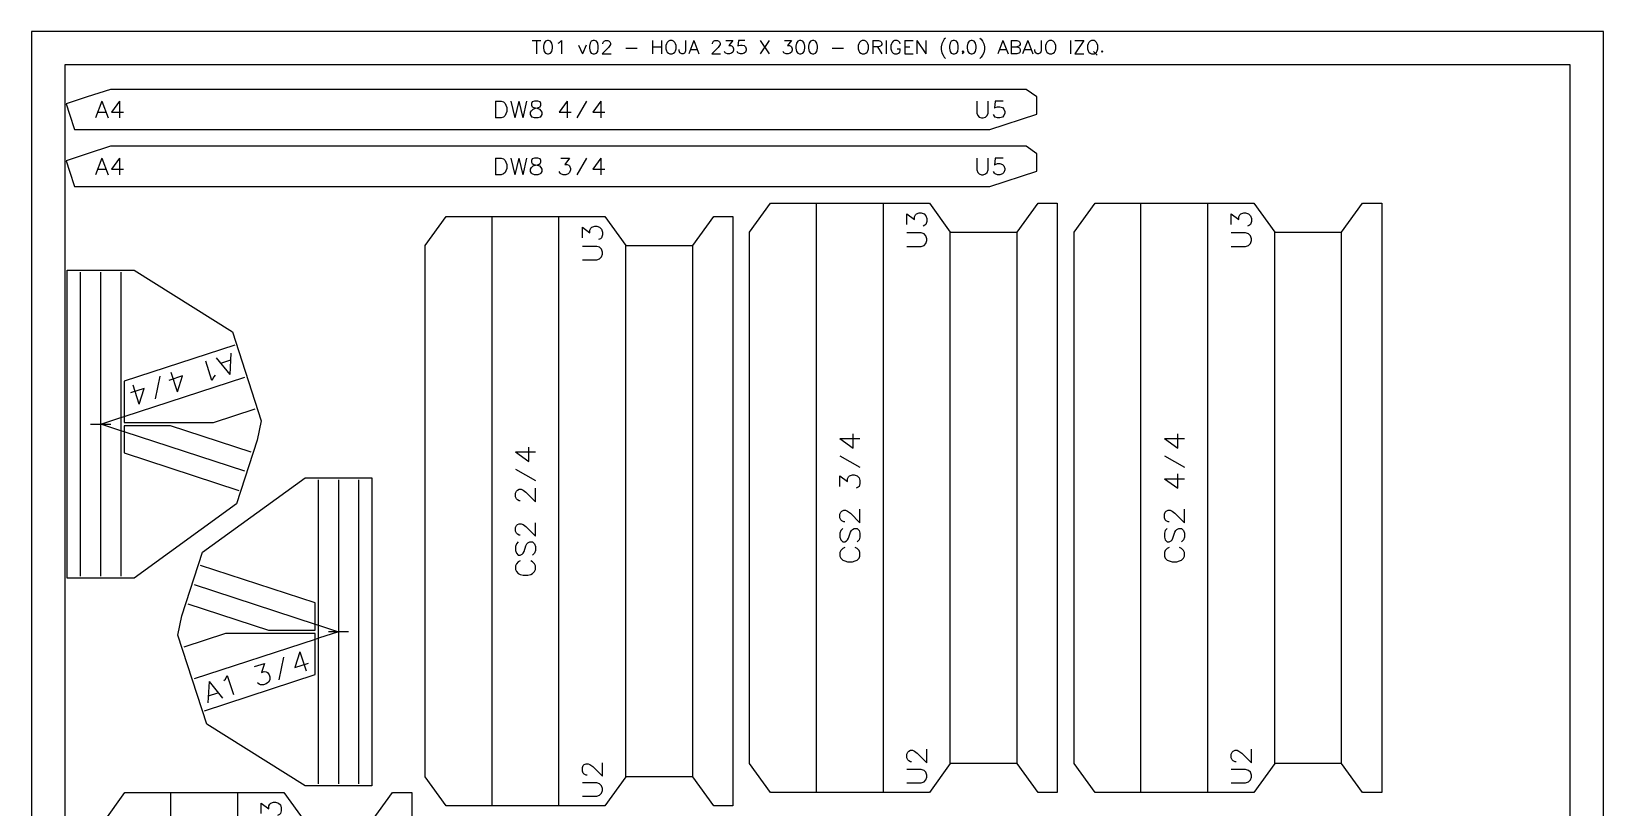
# Model space of a CAD drawing. Extents: x 0 to 235, y 0 to 300.
# Drawn here: x 0 to 235, y 184.1 to 300 of the extents above; entities that cross this region are included whole.
import ezdxf

# ---------------------------------------------------------------- set-up
doc = ezdxf.new("R2010")
doc.units = 0
for name, color, linetype in [('CORTE', 1, 'Continuous'), ('EJE', 4, 'Continuous'), ('PLIEGUE', 3, 'Continuous'), ('REFERENCIA', 8, 'Continuous'), ('ROTULO', 5, 'Continuous')]:
    doc.layers.add(name, color=color, linetype=linetype)

msp = doc.modelspace()

# ---------------------------------------------------------------- linework, layer by layer
at = {"layer": 'CORTE', "color": 1, "linetype": 'CONTINUOUS'}
for points in [[(6.4583, 285.35), (143.2763, 285.35), (150.2735, 287.6338), (150.2735, 287.6338), (150.2735, 289.1983), (150.2735, 290.2177), (150.2735, 290.2177), (148.7129, 291.35), (11.7946, 291.35), (8.3255, 290.2177), (8.3255, 290.2177), (5.2022, 289.1983), (5.2022, 289.1983), (5.7129, 287.6338)], [(6.4583, 276.85), (143.2763, 276.85), (150.2735, 279.1338), (150.2735, 279.1338), (150.2735, 280.6983), (150.2735, 281.7177), (150.2735, 281.7177), (148.7129, 282.85), (11.7946, 282.85), (8.3255, 281.7177), (8.3255, 281.7177), (5.2022, 280.6983), (5.2022, 280.6983), (5.7129, 279.1338)], [(107.35, 190.6672), (107.35, 270.0328), (110.4823, 274.35), (110.4823, 274.35), (117.35, 274.35), (127.35, 274.35), (134.2177, 274.35), (134.2177, 274.35), (137.35, 270.0328), (137.35, 270.0328), (147.35, 270.0328), (147.35, 270.0328), (150.4823, 274.35), (150.4823, 274.35), (153.35, 274.35), (153.35, 186.35), (150.4823, 186.35), (150.4823, 186.35), (147.35, 190.6672), (147.35, 190.6672), (137.35, 190.6672), (137.35, 190.6672), (134.2177, 186.35), (134.2177, 186.35), (127.35, 186.35), (117.35, 186.35), (110.4823, 186.35), (110.4823, 186.35)], [(155.85, 190.6672), (155.85, 270.0328), (158.9823, 274.35), (158.9823, 274.35), (165.85, 274.35), (175.85, 274.35), (182.7177, 274.35), (182.7177, 274.35), (185.85, 270.0328), (185.85, 270.0328), (195.85, 270.0328), (195.85, 270.0328), (198.9823, 274.35), (198.9823, 274.35), (201.85, 274.35), (201.85, 186.35), (198.9823, 186.35), (198.9823, 186.35), (195.85, 190.6672), (195.85, 190.6672), (185.85, 190.6672), (185.85, 190.6672), (182.7177, 186.35), (182.7177, 186.35), (175.85, 186.35), (165.85, 186.35), (158.9823, 186.35), (158.9823, 186.35)], [(58.85, 188.6672), (58.85, 268.0328), (61.9823, 272.35), (61.9823, 272.35), (68.85, 272.35), (78.85, 272.35), (85.7177, 272.35), (85.7177, 272.35), (88.85, 268.0328), (88.85, 268.0328), (98.85, 268.0328), (98.85, 268.0328), (101.9823, 272.35), (101.9823, 272.35), (104.85, 272.35), (104.85, 184.35), (101.9823, 184.35), (101.9823, 184.35), (98.85, 188.6672), (98.85, 188.6672), (88.85, 188.6672), (88.85, 188.6672), (85.7177, 184.35), (85.7177, 184.35), (78.85, 184.35), (68.85, 184.35), (61.9823, 184.35), (61.9823, 184.35)], [(5.35, 218.35), (5.35, 264.35), (15.35, 264.35), (30.05, 255.15), (34.35, 241.85), (33.75, 238.95), (30.65, 229.45), (15.35, 218.35)], [(50.8943, 233.35), (50.8943, 187.35), (40.8943, 187.35), (26.1943, 196.55), (21.8943, 209.85), (22.4943, 212.75), (25.5943, 222.25), (40.8943, 233.35)]]:
    msp.add_lwpolyline(points, close=True, dxfattribs=at)
for points in [[(10.85, 182.0328), (13.9823, 186.35), (13.9823, 186.35), (20.85, 186.35), (30.85, 186.35), (37.7177, 186.35), (37.7177, 186.35), (40.85, 182.0328)], [(50.85, 182.0328), (53.9823, 186.35), (53.9823, 186.35), (56.85, 186.35), (56.85, 98.35)]]:
    msp.add_lwpolyline(points, dxfattribs=at)
at = {"layer": 'EJE', "color": 4, "linetype": 'CONTINUOUS'}
for p, q in [((7.35, 218.65), (7.35, 264.05)), ((13.35, 264.05), (13.35, 242.3292)), ((13.85, 242.4924), (31.9202, 248.3903)), ((10.35, 241.35), (13.35, 242.3292)), ((13.35, 242.3292), (13.85, 242.4924)), ((13.35, 242.3292), (13.35, 240.3708)), ((8.85, 241.35), (10.35, 241.35)), ((13.35, 240.3708), (10.35, 241.35)), ((10.35, 241.35), (11.85, 241.35)), ((13.35, 240.3708), (13.35, 218.65)), ((13.85, 240.2076), (13.35, 240.3708)), ((31.9202, 234.3097), (13.85, 240.2076)), ((42.8943, 211.3292), (42.8943, 233.05)), ((48.8943, 233.05), (48.8943, 187.65)), ((24.324, 217.3903), (42.3943, 211.4924)), ((42.3943, 209.2076), (24.3241, 203.3097)), ((42.3943, 211.4924), (42.8943, 211.3292)), ((42.8943, 209.3708), (42.3943, 209.2076)), ((42.8943, 209.3708), (42.8943, 211.3292)), ((42.8943, 211.3292), (45.8943, 210.35)), ((45.8943, 210.35), (42.8943, 209.3708)), ((42.8943, 187.65), (42.8943, 209.3708)), ((45.8943, 210.35), (44.3943, 210.35)), ((47.3943, 210.35), (45.8943, 210.35))]:
    msp.add_line(p, q, dxfattribs=at)
for points in [[(10.35, 241.35), (10.35, 242.85), (10.35, 264.05)], [(30.382, 253.1478), (13.85, 247.7519), (13.85, 242.4924)], [(13.85, 242.4924), (13.85, 241.6), (27.2304, 241.6), (33.4583, 243.6327)], [(10.35, 218.65), (10.35, 239.85), (10.35, 241.35)], [(32.8509, 237.1617), (20.7846, 241.1), (13.85, 241.1), (13.85, 240.2076)], [(13.85, 240.2076), (13.85, 237.0519), (30.9896, 231.4577)], [(45.8943, 233.05), (45.8943, 211.85), (45.8943, 210.35)], [(42.3943, 211.4924), (42.3943, 214.6481), (25.2547, 220.2423)], [(23.3934, 214.5383), (35.4596, 210.6), (42.3943, 210.6), (42.3943, 211.4924)], [(42.3943, 209.2076), (42.3943, 210.1), (29.0138, 210.1), (22.7859, 208.0673)], [(25.8623, 198.5522), (42.3943, 203.9481), (42.3943, 209.2076)], [(45.8943, 210.35), (45.8943, 208.85), (45.8943, 187.65)]]:
    msp.add_lwpolyline(points, dxfattribs=at)
at = {"layer": 'PLIEGUE', "color": 3, "linetype": 'CONTINUOUS'}
for p, q in [((117.35, 186.35), (117.35, 274.35)), ((127.35, 186.35), (127.35, 274.35)), ((165.85, 186.35), (165.85, 274.35)), ((175.85, 186.35), (175.85, 274.35)), ((68.85, 184.35), (68.85, 272.35)), ((78.85, 184.35), (78.85, 272.35)), ((88.85, 188.6672), (88.85, 268.0328)), ((98.85, 188.6672), (98.85, 268.0328)), ((137.35, 190.6672), (137.35, 270.0328)), ((147.35, 190.6672), (147.35, 270.0328)), ((185.85, 190.6672), (185.85, 270.0328)), ((195.85, 190.6672), (195.85, 270.0328)), ((20.85, 98.35), (20.85, 186.35)), ((30.85, 98.35), (30.85, 186.35))]:
    msp.add_line(p, q, dxfattribs=at)
at = {"layer": 'REFERENCIA', "color": 8, "linetype": 'CONTINUOUS'}
for p, q in [((74.8333, 298.6429), (76.1667, 298.6429)), ((75.5, 298.6429), (75.5, 296.6429)), ((92.8333, 298.6429), (92.8333, 296.6429)), ((94.1667, 298.6429), (94.1667, 296.6429)), ((99.0238, 298.6429), (98.2619, 296.6429)), ((99.0238, 298.6429), (99.7857, 296.6429)), ((108.9286, 298.6429), (110.2619, 296.6429)), ((110.2619, 298.6429), (108.9286, 296.6429)), ((125.7857, 298.6429), (125.7857, 296.6429)), ((127.7857, 298.6429), (127.7857, 296.6429)), ((130.5476, 298.6429), (130.5476, 296.6429)), ((130.5476, 298.6429), (131.7857, 298.6429)), ((132.3571, 298.6429), (132.3571, 296.6429)), ((132.3571, 298.6429), (133.6905, 296.6429)), ((133.6905, 298.6429), (133.6905, 296.6429)), ((145.2143, 298.6429), (144.4524, 296.6429)), ((145.2143, 298.6429), (145.9762, 296.6429)), ((146.4524, 298.6429), (146.4524, 296.6429)), ((148.9286, 298.6429), (148.1667, 296.6429)), ((148.9286, 298.6429), (149.6905, 296.6429)), ((155.3095, 298.6429), (155.3095, 296.6429)), ((157.3095, 298.6429), (155.9762, 296.6429)), ((155.9762, 298.6429), (157.3095, 298.6429)), ((81.7857, 297.9762), (82.3571, 296.6429)), ((82.9286, 297.9762), (82.3571, 296.6429)), ((88.8333, 297.5), (90.5476, 297.5)), ((92.8333, 297.6905), (94.1667, 297.6905)), ((98.5476, 297.3095), (99.5, 297.3095)), ((119.6905, 297.5), (121.4048, 297.5)), ((126.4524, 297.6905), (127.119, 296.6429)), ((129.4048, 297.4048), (129.881, 297.4048)), ((130.5476, 297.6905), (131.3095, 297.6905)), ((130.5476, 296.6429), (131.7857, 296.6429)), ((144.7381, 297.3095), (145.6905, 297.3095)), ((148.4524, 297.3095), (149.4048, 297.3095)), ((155.9762, 296.6429), (157.3095, 296.6429)), ((158.7381, 297.0238), (159.3095, 296.4524))]:
    msp.add_line(p, q, dxfattribs=at)
for points in [[(0, 0), (235, 0), (235, 300), (0, 300), (0, 0)], [(77.119, 298.6429), (76.8333, 298.5476), (76.6429, 298.2619), (76.5476, 297.7857), (76.5476, 297.5), (76.6429, 297.0238), (76.8333, 296.7381), (77.119, 296.6429), (77.3095, 296.6429), (77.5952, 296.7381), (77.7857, 297.0238), (77.881, 297.5), (77.881, 297.7857), (77.7857, 298.2619), (77.5952, 298.5476), (77.3095, 298.6429), (77.119, 298.6429)], [(78.7381, 298.2619), (78.9286, 298.3571), (79.2143, 298.6429), (79.2143, 296.6429)], [(83.9762, 298.6429), (83.6905, 298.5476), (83.5, 298.2619), (83.4048, 297.7857), (83.4048, 297.5), (83.5, 297.0238), (83.6905, 296.7381), (83.9762, 296.6429), (84.1667, 296.6429), (84.4524, 296.7381), (84.6429, 297.0238), (84.7381, 297.5), (84.7381, 297.7857), (84.6429, 298.2619), (84.4524, 298.5476), (84.1667, 298.6429), (83.9762, 298.6429)], [(85.4048, 298.1667), (85.4048, 298.2619), (85.5, 298.4524), (85.5952, 298.5476), (85.7857, 298.6429), (86.1667, 298.6429), (86.3571, 298.5476), (86.4524, 298.4524), (86.5476, 298.2619), (86.5476, 298.0714), (86.4524, 297.881), (86.2619, 297.5952), (85.3095, 296.6429), (86.6429, 296.6429)], [(95.4048, 298.6429), (95.2143, 298.5476), (95.0238, 298.3571), (94.9286, 298.1667), (94.8333, 297.881), (94.8333, 297.4048), (94.9286, 297.119), (95.0238, 296.9286), (95.2143, 296.7381), (95.4048, 296.6429), (95.7857, 296.6429), (95.9762, 296.7381), (96.1667, 296.9286), (96.2619, 297.119), (96.3571, 297.4048), (96.3571, 297.881), (96.2619, 298.1667), (96.1667, 298.3571), (95.9762, 298.5476), (95.7857, 298.6429), (95.4048, 298.6429)], [(97.7857, 298.6429), (97.7857, 297.119), (97.6905, 296.8333), (97.5952, 296.7381), (97.4048, 296.6429), (97.2143, 296.6429), (97.0238, 296.7381), (96.9286, 296.8333), (96.8333, 297.119), (96.8333, 297.3095)], [(101.7857, 298.1667), (101.7857, 298.2619), (101.881, 298.4524), (101.9762, 298.5476), (102.1667, 298.6429), (102.5476, 298.6429), (102.7381, 298.5476), (102.8333, 298.4524), (102.9286, 298.2619), (102.9286, 298.0714), (102.8333, 297.881), (102.6429, 297.5952), (101.6905, 296.6429), (103.0238, 296.6429)], [(103.7857, 298.6429), (104.8333, 298.6429), (104.2619, 297.881), (104.5476, 297.881), (104.7381, 297.7857), (104.8333, 297.6905), (104.9286, 297.4048), (104.9286, 297.2143), (104.8333, 296.9286), (104.6429, 296.7381), (104.3571, 296.6429), (104.0714, 296.6429), (103.7857, 296.7381), (103.6905, 296.8333), (103.5952, 297.0238)], [(106.6429, 298.6429), (105.6905, 298.6429), (105.5952, 297.7857), (105.6905, 297.881), (105.9762, 297.9762), (106.2619, 297.9762), (106.5476, 297.881), (106.7381, 297.6905), (106.8333, 297.4048), (106.8333, 297.2143), (106.7381, 296.9286), (106.5476, 296.7381), (106.2619, 296.6429), (105.9762, 296.6429), (105.6905, 296.7381), (105.5952, 296.8333), (105.5, 297.0238)], [(112.5476, 298.6429), (113.5952, 298.6429), (113.0238, 297.881), (113.3095, 297.881), (113.5, 297.7857), (113.5952, 297.6905), (113.6905, 297.4048), (113.6905, 297.2143), (113.5952, 296.9286), (113.4048, 296.7381), (113.119, 296.6429), (112.8333, 296.6429), (112.5476, 296.7381), (112.4524, 296.8333), (112.3571, 297.0238)], [(114.8333, 298.6429), (114.5476, 298.5476), (114.3571, 298.2619), (114.2619, 297.7857), (114.2619, 297.5), (114.3571, 297.0238), (114.5476, 296.7381), (114.8333, 296.6429), (115.0238, 296.6429), (115.3095, 296.7381), (115.5, 297.0238), (115.5952, 297.5), (115.5952, 297.7857), (115.5, 298.2619), (115.3095, 298.5476), (115.0238, 298.6429), (114.8333, 298.6429)], [(116.7381, 298.6429), (116.4524, 298.5476), (116.2619, 298.2619), (116.1667, 297.7857), (116.1667, 297.5), (116.2619, 297.0238), (116.4524, 296.7381), (116.7381, 296.6429), (116.9286, 296.6429), (117.2143, 296.7381), (117.4048, 297.0238), (117.5, 297.5), (117.5, 297.7857), (117.4048, 298.2619), (117.2143, 298.5476), (116.9286, 298.6429), (116.7381, 298.6429)], [(124.1667, 298.6429), (123.9762, 298.5476), (123.7857, 298.3571), (123.6905, 298.1667), (123.5952, 297.881), (123.5952, 297.4048), (123.6905, 297.119), (123.7857, 296.9286), (123.9762, 296.7381), (124.1667, 296.6429), (124.5476, 296.6429), (124.7381, 296.7381), (124.9286, 296.9286), (125.0238, 297.119), (125.119, 297.4048), (125.119, 297.881), (125.0238, 298.1667), (124.9286, 298.3571), (124.7381, 298.5476), (124.5476, 298.6429), (124.1667, 298.6429)], [(125.7857, 298.6429), (126.6429, 298.6429), (126.9286, 298.5476), (127.0238, 298.4524), (127.119, 298.2619), (127.119, 298.0714), (127.0238, 297.881), (126.9286, 297.7857), (126.6429, 297.6905), (125.7857, 297.6905)], [(129.881, 298.1667), (129.7857, 298.3571), (129.5952, 298.5476), (129.4048, 298.6429), (129.0238, 298.6429), (128.8333, 298.5476), (128.6429, 298.3571), (128.5476, 298.1667), (128.4524, 297.881), (128.4524, 297.4048), (128.5476, 297.119), (128.6429, 296.9286), (128.8333, 296.7381), (129.0238, 296.6429), (129.4048, 296.6429), (129.5952, 296.7381), (129.7857, 296.9286), (129.881, 297.119), (129.881, 297.4048)], [(136.6429, 299.0238), (136.4524, 298.8333), (136.2619, 298.5476), (136.0714, 298.1667), (135.9762, 297.6905), (135.9762, 297.3095), (136.0714, 296.8333), (136.2619, 296.4524), (136.4524, 296.1667), (136.6429, 295.9762)], [(137.7857, 298.6429), (137.5, 298.5476), (137.3095, 298.2619), (137.2143, 297.7857), (137.2143, 297.5), (137.3095, 297.0238), (137.5, 296.7381), (137.7857, 296.6429), (137.9762, 296.6429), (138.2619, 296.7381), (138.4524, 297.0238), (138.5476, 297.5), (138.5476, 297.7857), (138.4524, 298.2619), (138.2619, 298.5476), (137.9762, 298.6429), (137.7857, 298.6429)], [(140.4524, 298.6429), (140.1667, 298.5476), (139.9762, 298.2619), (139.881, 297.7857), (139.881, 297.5), (139.9762, 297.0238), (140.1667, 296.7381), (140.4524, 296.6429), (140.6429, 296.6429), (140.9286, 296.7381), (141.119, 297.0238), (141.2143, 297.5), (141.2143, 297.7857), (141.119, 298.2619), (140.9286, 298.5476), (140.6429, 298.6429), (140.4524, 298.6429)], [(141.7857, 299.0238), (141.9762, 298.8333), (142.1667, 298.5476), (142.3571, 298.1667), (142.4524, 297.6905), (142.4524, 297.3095), (142.3571, 296.8333), (142.1667, 296.4524), (141.9762, 296.1667), (141.7857, 295.9762)], [(146.4524, 298.6429), (147.3095, 298.6429), (147.5952, 298.5476), (147.6905, 298.4524), (147.7857, 298.2619), (147.7857, 298.0714), (147.6905, 297.881), (147.5952, 297.7857), (147.3095, 297.6905)], [(150.9286, 298.6429), (150.9286, 297.119), (150.8333, 296.8333), (150.7381, 296.7381), (150.5476, 296.6429), (150.3571, 296.6429), (150.1667, 296.7381), (150.0714, 296.8333), (149.9762, 297.119), (149.9762, 297.3095)], [(152.1667, 298.6429), (151.9762, 298.5476), (151.7857, 298.3571), (151.6905, 298.1667), (151.5952, 297.881), (151.5952, 297.4048), (151.6905, 297.119), (151.7857, 296.9286), (151.9762, 296.7381), (152.1667, 296.6429), (152.5476, 296.6429), (152.7381, 296.7381), (152.9286, 296.9286), (153.0238, 297.119), (153.119, 297.4048), (153.119, 297.881), (153.0238, 298.1667), (152.9286, 298.3571), (152.7381, 298.5476), (152.5476, 298.6429), (152.1667, 298.6429)], [(158.4524, 298.6429), (158.2619, 298.5476), (158.0714, 298.3571), (157.9762, 298.1667), (157.881, 297.881), (157.881, 297.4048), (157.9762, 297.119), (158.0714, 296.9286), (158.2619, 296.7381), (158.4524, 296.6429), (158.8333, 296.6429), (159.0238, 296.7381), (159.2143, 296.9286), (159.3095, 297.119), (159.4048, 297.4048), (159.4048, 297.881), (159.3095, 298.1667), (159.2143, 298.3571), (159.0238, 298.5476), (158.8333, 298.6429), (158.4524, 298.6429)], [(139.3095, 297.0238), (139.2143, 296.9286), (139.119, 297.0238), (139.2143, 297.119), (139.3095, 297.0238), (139.3095, 296.8333), (139.119, 296.6429)], [(146.4524, 297.6905), (147.3095, 297.6905), (147.5952, 297.5952), (147.6905, 297.5), (147.7857, 297.3095), (147.7857, 297.0238), (147.6905, 296.8333), (147.5952, 296.7381), (147.3095, 296.6429), (146.4524, 296.6429)], [(160.0714, 297.119), (159.9762, 297.0238), (160.0714, 296.9286), (160.1667, 297.0238), (160.0714, 297.119)], [(5, 5), (230, 5), (230, 295), (5, 295), (5, 5)]]:
    msp.add_lwpolyline(points, dxfattribs=at)
at = {"layer": 'ROTULO', "color": 5, "linetype": 'CONTINUOUS'}
for p, q in [((10.533, 289.6), (9.5806, 287.1)), ((10.533, 289.6), (11.4854, 287.1)), ((13.152, 289.6), (13.152, 287.1)), ((69.3807, 289.6), (69.3807, 287.1)), ((71.6426, 289.6), (72.2378, 287.1)), ((72.8331, 289.6), (72.2378, 287.1)), ((72.8331, 289.6), (73.4283, 287.1)), ((74.0236, 289.6), (73.4283, 287.1)), ((80.095, 289.6), (80.095, 287.1)), ((82.9521, 289.6), (81.5236, 287.1)), ((85.095, 289.6), (85.095, 287.1)), ((9.9378, 287.9333), (11.1282, 287.9333)), ((10.533, 281.1), (9.5806, 278.6)), ((10.533, 281.1), (11.4854, 278.6)), ((13.152, 281.1), (13.152, 278.6)), ((69.3807, 281.1), (69.3807, 278.6)), ((71.6426, 281.1), (72.2378, 278.6)), ((72.8331, 281.1), (72.2378, 278.6)), ((72.8331, 281.1), (73.4283, 278.6)), ((74.0236, 281.1), (73.4283, 278.6)), ((82.9521, 281.1), (81.5236, 278.6)), ((85.095, 281.1), (85.095, 278.6)), ((9.9378, 279.4333), (11.1282, 279.4333)), ((29.702, 248.7738), (29.8576, 251.9804)), ((29.702, 248.7738), (27.6847, 251.2712)), ((29.7605, 250.8967), (28.4024, 250.4535)), ((16.1214, 244.3413), (15.1905, 247.1932)), ((18.5659, 245.1391), (19.2647, 248.523)), ((21.8253, 246.2029), (20.8944, 249.0549)), ((120.85, 239.2071), (123.85, 239.2071)), ((169.35, 239.2071), (172.35, 239.2071)), ((72.35, 237.2071), (75.35, 237.2071)), ((120.85, 236.6357), (123.85, 234.9214)), ((169.35, 236.6357), (172.35, 234.9214)), ((72.35, 234.6357), (75.35, 232.9214)), ((169.35, 233.2071), (172.35, 233.2071)), ((40.1229, 207.3587), (41.0537, 204.5068)), ((37.6784, 206.5609), (36.9795, 203.177)), ((26.5422, 202.9262), (26.3866, 199.7196)), ((26.5422, 202.9262), (28.5595, 200.4288)), ((26.4838, 200.8033), (27.8418, 201.2465))]:
    msp.add_line(p, q, dxfattribs=at)
for points in [[(13.152, 289.6), (11.9616, 287.9333), (13.7473, 287.9333)], [(69.3807, 289.6), (70.214, 289.6), (70.5712, 289.481), (70.8093, 289.2429), (70.9283, 289.0048), (71.0474, 288.6476), (71.0474, 288.0524), (70.9283, 287.6952), (70.8093, 287.4571), (70.5712, 287.219), (70.214, 287.1), (69.3807, 287.1)], [(75.214, 289.6), (74.8569, 289.481), (74.7378, 289.2429), (74.7378, 289.0048), (74.8569, 288.7667), (75.095, 288.6476), (75.5712, 288.5286), (75.9283, 288.4095), (76.1664, 288.1714), (76.2855, 287.9333), (76.2855, 287.5762), (76.1664, 287.3381), (76.0474, 287.219), (75.6902, 287.1), (75.214, 287.1), (74.8569, 287.219), (74.7378, 287.3381), (74.6188, 287.5762), (74.6188, 287.9333), (74.7378, 288.1714), (74.9759, 288.4095), (75.3331, 288.5286), (75.8093, 288.6476), (76.0474, 288.7667), (76.1664, 289.0048), (76.1664, 289.2429), (76.0474, 289.481), (75.6902, 289.6), (75.214, 289.6)], [(80.095, 289.6), (78.9045, 287.9333), (80.6902, 287.9333)], [(85.095, 289.6), (83.9045, 287.9333), (85.6902, 287.9333)], [(141.3236, 289.6), (141.3236, 287.8143), (141.4427, 287.4571), (141.6808, 287.219), (142.0379, 287.1), (142.276, 287.1), (142.6332, 287.219), (142.8713, 287.4571), (142.9903, 287.8143), (142.9903, 289.6)], [(145.2522, 289.6), (144.0617, 289.6), (143.9427, 288.5286), (144.0617, 288.6476), (144.4189, 288.7667), (144.776, 288.7667), (145.1332, 288.6476), (145.3713, 288.4095), (145.4903, 288.0524), (145.4903, 287.8143), (145.3713, 287.4571), (145.1332, 287.219), (144.776, 287.1), (144.4189, 287.1), (144.0617, 287.219), (143.9427, 287.3381), (143.8236, 287.5762)], [(13.152, 281.1), (11.9616, 279.4333), (13.7473, 279.4333)], [(69.3807, 281.1), (70.214, 281.1), (70.5712, 280.981), (70.8093, 280.7429), (70.9283, 280.5048), (71.0474, 280.1476), (71.0474, 279.5524), (70.9283, 279.1952), (70.8093, 278.9571), (70.5712, 278.719), (70.214, 278.6), (69.3807, 278.6)], [(75.214, 281.1), (74.8569, 280.981), (74.7378, 280.7429), (74.7378, 280.5048), (74.8569, 280.2667), (75.095, 280.1476), (75.5712, 280.0286), (75.9283, 279.9095), (76.1664, 279.6714), (76.2855, 279.4333), (76.2855, 279.0762), (76.1664, 278.8381), (76.0474, 278.719), (75.6902, 278.6), (75.214, 278.6), (74.8569, 278.719), (74.7378, 278.8381), (74.6188, 279.0762), (74.6188, 279.4333), (74.7378, 279.6714), (74.9759, 279.9095), (75.3331, 280.0286), (75.8093, 280.1476), (76.0474, 280.2667), (76.1664, 280.5048), (76.1664, 280.7429), (76.0474, 280.981), (75.6902, 281.1), (75.214, 281.1)], [(79.1426, 281.1), (80.4521, 281.1), (79.7378, 280.1476), (80.095, 280.1476), (80.3331, 280.0286), (80.4521, 279.9095), (80.5712, 279.5524), (80.5712, 279.3143), (80.4521, 278.9571), (80.214, 278.719), (79.8569, 278.6), (79.4997, 278.6), (79.1426, 278.719), (79.0236, 278.8381), (78.9045, 279.0762)], [(85.095, 281.1), (83.9045, 279.4333), (85.6902, 279.4333)], [(141.3236, 281.1), (141.3236, 279.3143), (141.4427, 278.9571), (141.6808, 278.719), (142.0379, 278.6), (142.276, 278.6), (142.6332, 278.719), (142.8713, 278.9571), (142.9903, 279.3143), (142.9903, 281.1)], [(145.2522, 281.1), (144.0617, 281.1), (143.9427, 280.0286), (144.0617, 280.1476), (144.4189, 280.2667), (144.776, 280.2667), (145.1332, 280.1476), (145.3713, 279.9095), (145.4903, 279.5524), (145.4903, 279.3143), (145.3713, 278.9571), (145.1332, 278.719), (144.776, 278.6), (144.4189, 278.6), (144.0617, 278.719), (143.9427, 278.8381), (143.8236, 279.0762)], [(130.85, 271.194), (130.85, 272.7655), (131.9929, 271.9083), (131.9929, 272.3369), (132.1357, 272.6226), (132.2786, 272.7655), (132.7071, 272.9083), (132.9929, 272.9083), (133.4214, 272.7655), (133.7071, 272.4798), (133.85, 272.0512), (133.85, 271.6226), (133.7071, 271.194), (133.5643, 271.0512), (133.2786, 270.9083)], [(179.35, 271.194), (179.35, 272.7655), (180.4929, 271.9083), (180.4929, 272.3369), (180.6357, 272.6226), (180.7786, 272.7655), (181.2071, 272.9083), (181.4929, 272.9083), (181.9214, 272.7655), (182.2071, 272.4798), (182.35, 272.0512), (182.35, 271.6226), (182.2071, 271.194), (182.0643, 271.0512), (181.7786, 270.9083)], [(82.35, 269.194), (82.35, 270.7655), (83.4929, 269.9083), (83.4929, 270.3369), (83.6357, 270.6226), (83.7786, 270.7655), (84.2071, 270.9083), (84.4929, 270.9083), (84.9214, 270.7655), (85.2071, 270.4798), (85.35, 270.0512), (85.35, 269.6226), (85.2071, 269.194), (85.0643, 269.0512), (84.7786, 268.9083)], [(82.35, 265.9083), (84.4929, 265.9083), (84.9214, 266.0512), (85.2071, 266.3369), (85.35, 266.7655), (85.35, 267.0512), (85.2071, 267.4798), (84.9214, 267.7655), (84.4929, 267.9083), (82.35, 267.9083)], [(130.85, 267.9083), (132.9929, 267.9083), (133.4214, 268.0512), (133.7071, 268.3369), (133.85, 268.7655), (133.85, 269.0512), (133.7071, 269.4798), (133.4214, 269.7655), (132.9929, 269.9083), (130.85, 269.9083)], [(179.35, 267.9083), (181.4929, 267.9083), (181.9214, 268.0512), (182.2071, 268.3369), (182.35, 268.7655), (182.35, 269.0512), (182.2071, 269.4798), (181.9214, 269.7655), (181.4929, 269.9083), (179.35, 269.9083)], [(27.4876, 248.6522), (27.2603, 248.4277), (26.9859, 247.8873), (26.0551, 250.7393)], [(21.8253, 246.2029), (22.5628, 248.5475), (20.5257, 247.8826)], [(16.1214, 244.3413), (16.8589, 246.6858), (14.8218, 246.0209)], [(120.85, 239.2071), (122.85, 237.7786), (122.85, 239.9214)], [(169.35, 239.2071), (171.35, 237.7786), (171.35, 239.9214)], [(72.35, 237.2071), (74.35, 235.7786), (74.35, 237.9214)], [(120.85, 232.0643), (120.85, 233.6357), (121.9929, 232.7786), (121.9929, 233.2071), (122.1357, 233.4929), (122.2786, 233.6357), (122.7071, 233.7786), (122.9929, 233.7786), (123.4214, 233.6357), (123.7071, 233.35), (123.85, 232.9214), (123.85, 232.4929), (123.7071, 232.0643), (123.5643, 231.9214), (123.2786, 231.7786)], [(169.35, 233.2071), (171.35, 231.7786), (171.35, 233.9214)], [(73.0643, 229.9214), (72.9214, 229.9214), (72.6357, 230.0643), (72.4929, 230.2071), (72.35, 230.4929), (72.35, 231.0643), (72.4929, 231.35), (72.6357, 231.4929), (72.9214, 231.6357), (73.2071, 231.6357), (73.4929, 231.4929), (73.9214, 231.2071), (75.35, 229.7786), (75.35, 231.7786)], [(121.5643, 226.7786), (121.4214, 226.7786), (121.1357, 226.9214), (120.9929, 227.0643), (120.85, 227.35), (120.85, 227.9214), (120.9929, 228.2071), (121.1357, 228.35), (121.4214, 228.4929), (121.7071, 228.4929), (121.9929, 228.35), (122.4214, 228.0643), (123.85, 226.6357), (123.85, 228.6357)], [(170.0643, 226.7786), (169.9214, 226.7786), (169.6357, 226.9214), (169.4929, 227.0643), (169.35, 227.35), (169.35, 227.9214), (169.4929, 228.2071), (169.6357, 228.35), (169.9214, 228.4929), (170.2071, 228.4929), (170.4929, 228.35), (170.9214, 228.0643), (172.35, 226.6357), (172.35, 228.6357)], [(73.0643, 224.7786), (72.9214, 224.7786), (72.6357, 224.9214), (72.4929, 225.0643), (72.35, 225.35), (72.35, 225.9214), (72.4929, 226.2071), (72.6357, 226.35), (72.9214, 226.4929), (73.2071, 226.4929), (73.4929, 226.35), (73.9214, 226.0643), (75.35, 224.6357), (75.35, 226.6357)], [(121.2786, 225.7786), (120.9929, 225.4929), (120.85, 225.0643), (120.85, 224.4929), (120.9929, 224.0643), (121.2786, 223.7786), (121.5643, 223.7786), (121.85, 223.9214), (121.9929, 224.0643), (122.1357, 224.35), (122.4214, 225.2071), (122.5643, 225.4929), (122.7071, 225.6357), (122.9929, 225.7786), (123.4214, 225.7786), (123.7071, 225.4929), (123.85, 225.0643), (123.85, 224.4929), (123.7071, 224.0643), (123.4214, 223.7786)], [(169.7786, 225.7786), (169.4929, 225.4929), (169.35, 225.0643), (169.35, 224.4929), (169.4929, 224.0643), (169.7786, 223.7786), (170.0643, 223.7786), (170.35, 223.9214), (170.4929, 224.0643), (170.6357, 224.35), (170.9214, 225.2071), (171.0643, 225.4929), (171.2071, 225.6357), (171.4929, 225.7786), (171.9214, 225.7786), (172.2071, 225.4929), (172.35, 225.0643), (172.35, 224.4929), (172.2071, 224.0643), (171.9214, 223.7786)], [(72.7786, 223.7786), (72.4929, 223.4929), (72.35, 223.0643), (72.35, 222.4929), (72.4929, 222.0643), (72.7786, 221.7786), (73.0643, 221.7786), (73.35, 221.9214), (73.4929, 222.0643), (73.6357, 222.35), (73.9214, 223.2071), (74.0643, 223.4929), (74.2071, 223.6357), (74.4929, 223.7786), (74.9214, 223.7786), (75.2071, 223.4929), (75.35, 223.0643), (75.35, 222.4929), (75.2071, 222.0643), (74.9214, 221.7786)], [(73.0643, 220.9214), (72.7786, 220.7786), (72.4929, 220.4929), (72.35, 220.2071), (72.35, 219.6357), (72.4929, 219.35), (72.7786, 219.0643), (73.0643, 218.9214), (73.4929, 218.7786), (74.2071, 218.7786), (74.6357, 218.9214), (74.9214, 219.0643), (75.2071, 219.35), (75.35, 219.6357), (75.35, 220.2071), (75.2071, 220.4929), (74.9214, 220.7786), (74.6357, 220.9214)], [(121.5643, 222.9214), (121.2786, 222.7786), (120.9929, 222.4929), (120.85, 222.2071), (120.85, 221.6357), (120.9929, 221.35), (121.2786, 221.0643), (121.5643, 220.9214), (121.9929, 220.7786), (122.7071, 220.7786), (123.1357, 220.9214), (123.4214, 221.0643), (123.7071, 221.35), (123.85, 221.6357), (123.85, 222.2071), (123.7071, 222.4929), (123.4214, 222.7786), (123.1357, 222.9214)], [(170.0643, 222.9214), (169.7786, 222.7786), (169.4929, 222.4929), (169.35, 222.2071), (169.35, 221.6357), (169.4929, 221.35), (169.7786, 221.0643), (170.0643, 220.9214), (170.4929, 220.7786), (171.2071, 220.7786), (171.6357, 220.9214), (171.9214, 221.0643), (172.2071, 221.35), (172.35, 221.6357), (172.35, 222.2071), (172.2071, 222.4929), (171.9214, 222.7786), (171.6357, 222.9214)], [(40.1229, 207.3587), (39.3854, 205.0142), (41.4225, 205.6791)], [(33.3326, 205.1425), (34.8264, 205.63), (34.3662, 204.2776), (34.7736, 204.4106), (35.0896, 204.3635), (35.2697, 204.272), (35.5385, 203.9089), (35.6271, 203.6373), (35.6243, 203.1855), (35.4413, 202.8253), (35.0783, 202.5565), (34.6708, 202.4235), (34.2191, 202.4263), (34.039, 202.5178), (33.8145, 202.7451)], [(28.7566, 203.0478), (28.9839, 203.2723), (29.2584, 203.8127), (30.1892, 200.9607)], [(131.5643, 190.9345), (131.4214, 190.9345), (131.1357, 191.0774), (130.9929, 191.2202), (130.85, 191.506), (130.85, 192.0774), (130.9929, 192.3631), (131.1357, 192.506), (131.4214, 192.6488), (131.7071, 192.6488), (131.9929, 192.506), (132.4214, 192.2202), (133.85, 190.7917), (133.85, 192.7917)], [(180.0643, 190.9345), (179.9214, 190.9345), (179.6357, 191.0774), (179.4929, 191.2202), (179.35, 191.506), (179.35, 192.0774), (179.4929, 192.3631), (179.6357, 192.506), (179.9214, 192.6488), (180.2071, 192.6488), (180.4929, 192.506), (180.9214, 192.2202), (182.35, 190.7917), (182.35, 192.7917)], [(83.0643, 188.9345), (82.9214, 188.9345), (82.6357, 189.0774), (82.4929, 189.2202), (82.35, 189.506), (82.35, 190.0774), (82.4929, 190.3631), (82.6357, 190.506), (82.9214, 190.6488), (83.2071, 190.6488), (83.4929, 190.506), (83.9214, 190.2202), (85.35, 188.7917), (85.35, 190.7917)], [(130.85, 187.7917), (132.9929, 187.7917), (133.4214, 187.9345), (133.7071, 188.2202), (133.85, 188.6488), (133.85, 188.9345), (133.7071, 189.3631), (133.4214, 189.6488), (132.9929, 189.7917), (130.85, 189.7917)], [(179.35, 187.7917), (181.4929, 187.7917), (181.9214, 187.9345), (182.2071, 188.2202), (182.35, 188.6488), (182.35, 188.9345), (182.2071, 189.3631), (181.9214, 189.6488), (181.4929, 189.7917), (179.35, 189.7917)], [(82.35, 185.7917), (84.4929, 185.7917), (84.9214, 185.9345), (85.2071, 186.2202), (85.35, 186.6488), (85.35, 186.9345), (85.2071, 187.3631), (84.9214, 187.6488), (84.4929, 187.7917), (82.35, 187.7917)], [(34.35, 183.194), (34.35, 184.7655), (35.4929, 183.9083), (35.4929, 184.3369), (35.6357, 184.6226), (35.7786, 184.7655), (36.2071, 184.9083), (36.4929, 184.9083), (36.9214, 184.7655), (37.2071, 184.4798), (37.35, 184.0512), (37.35, 183.6226), (37.2071, 183.194), (37.0643, 183.0512), (36.7786, 182.9083)]]:
    msp.add_lwpolyline(points, dxfattribs=at)

doc.saveas('drawing.dxf')
